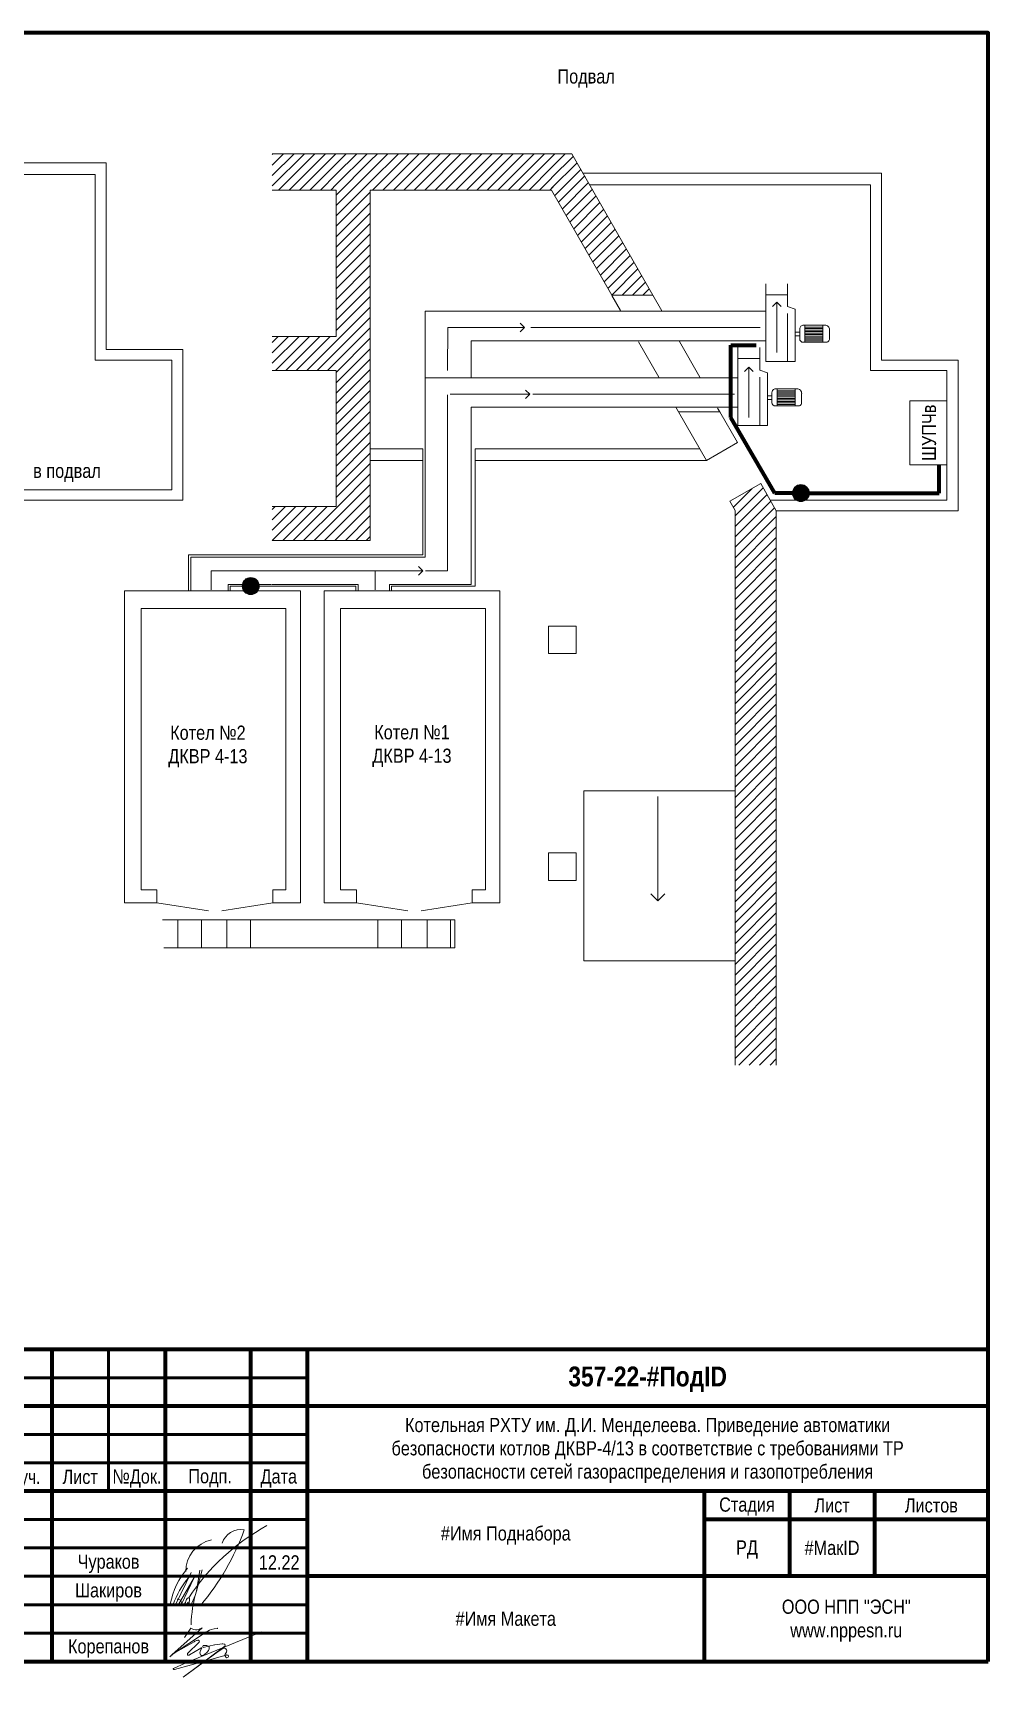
# Model space of a CAD drawing. Header units: millimetres. Extents: x -6000 to 26000, y -6000 to 26000.
# Drawn here: x 246.7 to 415, y -610.1 to -320.3 of the extents above; entities that cross this region are included whole.
import ezdxf

# ---------------------------------------------------------------- set-up
doc = ezdxf.new("R2010")
doc.units = ezdxf.units.MM
doc.header["$MEASUREMENT"] = 0
doc.linetypes.add('Штрихпунктирная (_2)', pattern=[3000, 1500, -750, 0, -750])
for name, color, linetype, lineweight in [('0_Ном._пера__1', 7, 'Continuous', 15), ('0_Ном._пера__10', 134, 'Continuous', 15), ('0_Ном._пера__12', 15, 'Continuous', 15), ('0_Ном._пера__241', 7, 'Continuous', 50), ('0_Ном._пера__246', 7, 'Continuous', 100), ('2D - Общий_Ном._пера__1', 7, 'Continuous', 15), ('2D - Общий_Ном._пера__246', 7, 'Continuous', 100), ('Аннотация - Текст_Ном._пера__1', 7, 'Continuous', 15)]:
    doc.layers.add(name, color=color, linetype=linetype, lineweight=lineweight)
doc.layers.add('0_Ном._пера__17', color=7, linetype='Continuous', lineweight=15, true_color=0xcaca00)
doc.layers.add('0_Ном._пера__9', color=7, linetype='Continuous', lineweight=15, true_color=0x3dad99)
doc.layers.add('2D - Общий', color=7, linetype='Continuous')
doc.styles.add('СГЕНЕРИР_СТИЛЬ_1', font='')
doc.styles.add('СГЕНЕРИР_СТИЛЬ_4', font='')
doc.styles.get('СГЕНЕРИР_СТИЛЬ_1').set_extended_font_data('Arial Narrow')
doc.styles.get('СГЕНЕРИР_СТИЛЬ_4').set_extended_font_data('Arial Narrow', bold=True)
pattern_1 = [(45, (0, 0), (-0.9192388, 0.9192388), [])]

# ---------------------------------------------------------------- blocks, each defined once
blk = doc.blocks.new('Линия_1', base_point=(356.81, -454.86))
at = {"layer": '0_Ном._пера__1', "color": 7, "linetype": 'Continuous', "lineweight": 15}
for p, q in [((356.81, -454.86), (356.81, -473.24)), ((356.81, -473.24), (355.56, -471.99)), ((356.81, -473.24), (358.06, -471.99))]:
    blk.add_line(p, q, dxfattribs=at)
blk = doc.blocks.new('Линия_2', base_point=(372.84, -388.09))
at = {"layer": '0_Ном._пера__10', "color": 134, "linetype": 'Continuous', "lineweight": 15}
for p, q in [((372.84, -379.22), (372.09, -379.97)), ((372.84, -388.09), (372.84, -379.22)), ((372.84, -379.22), (373.59, -379.97))]:
    blk.add_line(p, q, dxfattribs=at)
blk = doc.blocks.new('Линия_3', base_point=(377.77, -376.64))
at = {"layer": '0_Ном._пера__10', "color": 134, "linetype": 'Continuous', "lineweight": 15}
for p, q in [((377.77, -367.77), (377.02, -368.52)), ((377.77, -376.64), (377.77, -367.77)), ((377.77, -367.77), (378.52, -368.52))]:
    blk.add_line(p, q, dxfattribs=at)
blk = doc.blocks.new('Линия_4', base_point=(319.78, -372.22))
at = {"layer": '0_Ном._пера__12', "color": 15, "linetype": 'Штрихпунктирная (_2)', "lineweight": 15}
blk.add_line((319.78, -372.22), (333.31, -372.22), dxfattribs=at)
at = {"layer": '0_Ном._пера__12', "color": 15, "linetype": 'Continuous', "lineweight": 15}
for q in [(332.56, -371.47), (332.56, -372.97)]:
    blk.add_line((333.31, -372.22), q, dxfattribs=at)
blk = doc.blocks.new('Линия_5', base_point=(320.2, -383.98))
at = {"layer": '0_Ном._пера__12', "color": 15, "linetype": 'Штрихпунктирная (_2)', "lineweight": 15}
blk.add_line((320.2, -383.98), (334.24, -383.98), dxfattribs=at)
at = {"layer": '0_Ном._пера__12', "color": 15, "linetype": 'Continuous', "lineweight": 15}
for q in [(333.49, -383.23), (333.49, -384.73)]:
    blk.add_line((334.24, -383.98), q, dxfattribs=at)
blk = doc.blocks.new('Линия_6', base_point=(306.99, -415.1))
at = {"layer": '0_Ном._пера__12', "color": 15, "linetype": 'Continuous', "lineweight": 15}
for q in [(314.62, -414.35), (314.61, -415.85)]:
    blk.add_line((315.37, -415.1), q, dxfattribs=at)
at = {"layer": '0_Ном._пера__12', "color": 15, "linetype": 'Штрихпунктирная (_2)', "lineweight": 15}
blk.add_line((306.99, -415.1), (315.37, -415.1), dxfattribs=at)
blk = doc.blocks.new('Линия_12', base_point=(382, -401.4))
at = {"layer": '2D - Общий', "linetype": 'Continuous', "lineweight": 0, "true_color": 0x000000}
blk.add_hatch(color=18, dxfattribs=at).paths.add_polyline_path([(380.5, -401.4), (380.62, -401.97), (380.94, -402.46), (381.43, -402.78), (382, -402.9), (382.58, -402.78), (383.06, -402.46), (383.39, -401.97), (383.5, -401.4), (383.39, -400.82), (383.06, -400.33), (382.58, -400.01), (382, -399.9), (381.43, -400.01), (380.94, -400.33), (380.62, -400.82)])
at = {"layer": '2D - Общий_Ном._пера__1', "color": 7, "linetype": 'Continuous', "lineweight": 15}
blk.add_circle((382, -401.4), 1.5, dxfattribs=at)
at = {"layer": '2D - Общий_Ном._пера__246', "color": 7, "linetype": 'Continuous', "lineweight": 100}
blk.add_line((383.5, -401.4), (406.35, -401.4), dxfattribs=at)
blk = doc.blocks.new('Линия_19', base_point=(284.34, -417.77))
at = {"layer": '2D - Общий', "linetype": 'Continuous', "lineweight": 0, "true_color": 0x000000}
blk.add_hatch(color=18, dxfattribs=at).paths.add_polyline_path([(283.55, -417.77), (283.67, -418.34), (283.99, -418.83), (284.48, -419.15), (285.05, -419.27), (285.63, -419.15), (286.11, -418.83), (286.44, -418.34), (286.55, -417.77), (286.44, -417.19), (286.11, -416.71), (285.63, -416.38), (285.05, -416.27), (284.48, -416.38), (283.99, -416.71), (283.67, -417.19)])
at = {"layer": '2D - Общий_Ном._пера__1', "color": 7, "linetype": 'Continuous', "lineweight": 15}
blk.add_circle((285.05, -417.77), 1.5, dxfattribs=at)
at = {"layer": '2D - Общий_Ном._пера__246', "color": 7, "linetype": 'Continuous', "lineweight": 100}
blk.add_line((284.34, -417.77), (285.05, -417.77), dxfattribs=at)

msp = doc.modelspace()

# ---------------------------------------------------------------- hatches: boundary and pattern name
at = {"layer": '0_Ном._пера__17', "linetype": 'Continuous', "lineweight": 15, "true_color": 0xcaca00}
h = msp.add_hatch(dxfattribs=at)
h.set_pattern_fill('Кирпич_обыкновенный', color=52, style=0, pattern_type=2)
h.set_pattern_definition(pattern_1)
h.paths.add_polyline_path([(288.85, -341.58), (300.12, -341.58), (300.12, -347.98), (288.85, -347.98)])
h = msp.add_hatch(dxfattribs=at)
h.set_pattern_fill('Кирпич_обыкновенный', color=52, style=0, pattern_type=2)
h.set_pattern_definition(pattern_1)
h.paths.add_polyline_path([(306.12, -403.76), (300.12, -403.76), (300.12, -341.58), (306.12, -341.58)])
h = msp.add_hatch(dxfattribs=at)
h.set_pattern_fill('Кирпич_обыкновенный', color=52, style=0, pattern_type=2)
h.set_pattern_definition(pattern_1)
h.paths.add_polyline_path([(306.12, -347.98), (338.04, -347.98), (338.04, -341.58), (306.12, -341.58)])
h = msp.add_hatch(dxfattribs=at)
h.set_pattern_fill('Кирпич_обыкновенный', color=52, style=0, pattern_type=2)
h.set_pattern_definition(pattern_1)
h.paths.add_polyline_path([(338.07, -347.98), (348.69, -366.52), (355.94, -366.52), (341.67, -341.58), (338.04, -341.58)])
h = msp.add_hatch(dxfattribs=at)
h.set_pattern_fill('Кирпич_обыкновенный', color=52, style=0, pattern_type=2)
h.set_pattern_definition(pattern_1)
h.paths.add_polyline_path([(337.91, -347.27), (338.04, -347.74), (338.43, -347.51), (337.95, -347.04)])
h = msp.add_hatch(dxfattribs=at)
h.set_pattern_fill('Кирпич_обыкновенный', color=52, style=0, pattern_type=2)
h.set_pattern_definition(pattern_1)
h.paths.add_polyline_path([(288.85, -373.8), (300.12, -373.8), (300.12, -379.8), (288.85, -379.8)])
h = msp.add_hatch(dxfattribs=at)
h.set_pattern_fill('Кирпич__фасад_', color=52, style=0, pattern_type=2)
h.set_pattern_definition([])
h.paths.add_polyline_path([(360.44, -387.06), (365.35, -395.63), (370.81, -392.5), (367.7, -387.06)])
h = msp.add_hatch(dxfattribs=at)
h.set_pattern_fill('Кирпич_обыкновенный', color=52, style=0, pattern_type=2)
h.set_pattern_definition(pattern_1)
h.paths.add_polyline_path([(377.67, -502.22), (370.41, -502.22), (370.41, -404.47), (369.47, -402.84), (374.94, -399.72), (377.67, -404.47)])
h = msp.add_hatch(dxfattribs=at)
h.set_pattern_fill('Кирпич_обыкновенный', color=52, style=0, pattern_type=2)
h.set_pattern_definition(pattern_1)
h.paths.add_polyline_path([(288.85, -403.76), (306.12, -403.76), (306.12, -409.76), (288.85, -409.76)])
h = msp.add_hatch(dxfattribs=at)
h.set_pattern_fill('Кирпич__фасад_', color=52, style=0, pattern_type=2)
h.set_pattern_definition([])
h.paths.add_polyline_path([(343.75, -453.41), (370.41, -453.41), (370.41, -476.31), (356.33, -476.31), (355.99, -476.04), (354.06, -476.31), (353.76, -476.31), (343.75, -476.31)])
h = msp.add_hatch(dxfattribs=at)
h.set_pattern_fill('Кирпич__фасад_', color=52, style=0, pattern_type=2)
h.set_pattern_definition([])
h.paths.add_polyline_path([(343.75, -475.68), (370.41, -475.68), (370.41, -483.84), (343.75, -483.84)])

# ---------------------------------------------------------------- linework, layer by layer
at = {"layer": '0_Ном._пера__1', "color": 7, "linetype": 'Continuous', "lineweight": 15}
for p, q in [((341.67, -341.58), (288.85, -341.58)), ((341.67, -341.58), (355.94, -366.52)), ((207.04, -343.19), (259.61, -343.19)), ((259.61, -376.09), (259.61, -343.19)), ((257.65, -345.24), (208.22, -345.24)), ((257.65, -345.24), (257.65, -377.95)), ((343.65, -345.04), (396.22, -345.04)), ((394.26, -347.09), (344.82, -347.09)), ((396.22, -345.04), (394.26, -345.04)), ((394.26, -347.09), (394.26, -379.8)), ((396.22, -377.94), (396.22, -345.04)), ((300.12, -347.98), (288.85, -347.98)), ((300.12, -373.8), (300.12, -347.98)), ((338.07, -347.98), (306.12, -347.98)), ((306.12, -347.98), (306.12, -403.76)), ((338.07, -347.98), (348.69, -366.52)), ((355.94, -366.52), (348.69, -366.52)), ((350.24, -369.24), (348.71, -366.57)), ((357.51, -369.26), (355.94, -366.52)), ((259.61, -376.09), (273.1, -376.09)), ((273.1, -402.65), (273.1, -376.09)), ((288.85, -373.8), (300.12, -373.8)), ((356.95, -380.96), (353.38, -374.71)), ((364.19, -380.94), (360.62, -374.7)), ((271.14, -377.95), (257.65, -377.95)), ((271.14, -377.95), (271.14, -400.79)), ((394.26, -379.8), (394.26, -377.94)), ((396.22, -377.94), (409.71, -377.94)), ((409.71, -377.94), (409.71, -379.8)), ((300.12, -379.8), (288.85, -379.8)), ((300.12, -403.76), (300.12, -379.8)), ((306.12, -381.25), (306.12, -379.8)), ((394.26, -379.8), (396.22, -379.8)), ((407.75, -379.8), (394.26, -379.8)), ((407.75, -379.8), (407.75, -402.63)), ((409.71, -404.5), (409.71, -379.8)), ((401.2, -385.12), (407.75, -385.12)), ((401.2, -396.43), (401.2, -385.12)), ((407.75, -385.12), (407.75, -396.43)), ((360.44, -387.06), (359.99, -386.27)), ((360.44, -387.06), (365.35, -395.63)), ((367.7, -387.06), (360.44, -387.06)), ((367.7, -387.06), (367.32, -386.41)), ((367.7, -387.06), (370.81, -392.5)), ((306.12, -393.58), (315.37, -393.58)), ((315.37, -393.58), (315.37, -395.63)), ((324.61, -395.63), (324.61, -393.58)), ((324.61, -393.58), (364.17, -393.58)), ((365.35, -395.63), (370.81, -392.5)), ((315.37, -395.63), (306.12, -395.63)), ((315.37, -395.63), (315.38, -412.29)), ((365.35, -395.63), (324.61, -395.63)), ((324.61, -417.77), (324.61, -395.63)), ((407.75, -396.43), (401.2, -396.43)), ((374.94, -399.72), (369.47, -402.84)), ((374.94, -399.72), (377.67, -404.5)), ((240, -400.79), (271.14, -400.79)), ((273.1, -402.65), (241.06, -402.65)), ((376.61, -402.63), (407.75, -402.63)), ((288.85, -403.76), (300.12, -403.76)), ((306.12, -403.76), (306.12, -409.76)), ((369.47, -402.84), (370.41, -404.47)), ((370.41, -502.22), (370.41, -404.47)), ((377.67, -502.22), (377.67, -404.5)), ((409.71, -404.5), (377.67, -404.5)), ((306.12, -409.76), (306.12, -407.71)), ((370.41, -407.71), (370.41, -409.76)), ((306.12, -409.76), (288.85, -409.76)), ((274.1, -412.29), (315.38, -412.29)), ((274.1, -412.29), (274.1, -418.62)), ((262.81, -418.62), (293.81, -418.62)), ((262.81, -473.62), (262.81, -418.62)), ((289.45, -417.77), (281.42, -417.77)), ((281.42, -418.62), (281.42, -417.77)), ((303.58, -417.77), (288.85, -417.77)), ((293.81, -418.62), (293.81, -473.62)), ((297.97, -418.62), (328.97, -418.62)), ((297.97, -473.62), (297.97, -418.62)), ((303.58, -417.77), (303.58, -418.62)), ((324.61, -417.77), (309.85, -417.77)), ((309.85, -418.62), (309.85, -417.77)), ((328.97, -418.62), (328.97, -473.62)), ((265.74, -421.73), (291.26, -421.73)), ((265.74, -471.32), (265.74, -421.73)), ((291.26, -421.73), (291.26, -471.32)), ((300.9, -421.73), (326.42, -421.73)), ((300.9, -471.32), (300.9, -421.73)), ((326.42, -421.73), (326.42, -471.32)), ((337.55, -424.84), (342.39, -424.84)), ((337.55, -429.67), (337.55, -424.84)), ((342.39, -424.84), (342.39, -429.67)), ((342.39, -429.67), (337.55, -429.67)), ((343.75, -453.87), (343.75, -476.31)), ((343.75, -453.87), (370.41, -453.87)), ((337.54, -464.8), (342.38, -464.8)), ((337.54, -469.64), (337.54, -464.8)), ((342.38, -464.8), (342.38, -469.64)), ((268.51, -471.32), (265.74, -471.32)), ((268.53, -471.32), (268.53, -473.62)), ((291.26, -471.32), (288.93, -471.32)), ((288.93, -473.62), (288.93, -471.32)), ((303.67, -471.32), (300.9, -471.32)), ((303.69, -471.32), (303.69, -473.62)), ((326.42, -471.32), (324.09, -471.32)), ((324.09, -473.62), (324.09, -471.32)), ((342.38, -469.64), (337.54, -469.64)), ((268.53, -473.62), (262.81, -473.62)), ((268.53, -473.62), (277.61, -475.01)), ((279.96, -474.99), (288.93, -473.62)), ((293.81, -473.62), (288.93, -473.62)), ((303.69, -473.62), (297.97, -473.62)), ((303.69, -473.62), (312.77, -475.01)), ((315.12, -474.99), (324.09, -473.62)), ((328.97, -473.62), (324.09, -473.62)), ((269.52, -476.58), (321.04, -476.58)), ((321.04, -476.58), (321.04, -481.56)), ((343.75, -476.31), (343.75, -483.84)), ((269.75, -481.56), (321.04, -481.56)), ((343.75, -483.84), (370.41, -483.84)), ((370.41, -491.85), (370.41, -495.85))]:
    msp.add_line(p, q, dxfattribs=at)
at = {"layer": '0_Ном._пера__10', "color": 134, "linetype": 'Continuous', "lineweight": 15}
for p, q in [((375.8, -364.49), (375.8, -378.23)), ((379.65, -364.49), (379.65, -365.8)), ((379.65, -366.43), (375.8, -366.43)), ((379.65, -368.5), (379.65, -365.8)), ((381.01, -368.95), (379.65, -368.5)), ((379.65, -378.23), (379.65, -369.73)), ((381.01, -378.23), (381.01, -368.95)), ((381.8, -373.04), (381.01, -373.04)), ((381.01, -373.04), (381.01, -373.68)), ((381.01, -373.68), (381.8, -373.68)), ((381.8, -372.49), (381.8, -374.29)), ((382.47, -371.8), (386.22, -371.8)), ((382.71, -374.81), (382.71, -371.8)), ((385.9, -372.13), (382.71, -372.13)), ((385.9, -372.4), (382.71, -372.4)), ((385.9, -372.67), (382.71, -372.67)), ((385.9, -372.94), (382.71, -372.94)), ((385.9, -373.21), (382.71, -373.21)), ((385.9, -373.47), (382.71, -373.47)), ((385.9, -373.74), (382.71, -373.74)), ((385.9, -374.81), (385.9, -371.8)), ((387.04, -374.18), (387.04, -372.62)), ((370.9, -375.72), (370.9, -389.46)), ((374.75, -375.72), (374.75, -377.02)), ((386.41, -374.81), (382.41, -374.81)), ((385.9, -374.01), (382.71, -374.01)), ((385.9, -374.28), (382.71, -374.28)), ((385.9, -374.55), (382.71, -374.55)), ((374.75, -377.66), (370.9, -377.66)), ((374.75, -379.72), (374.75, -377.02)), ((381.01, -378.23), (375.8, -378.23)), ((376.11, -380.17), (374.75, -379.72)), ((374.75, -389.46), (374.75, -380.95)), ((376.11, -389.46), (376.11, -380.17)), ((376.9, -384.27), (376.11, -384.27)), ((376.11, -384.27), (376.11, -384.91)), ((376.11, -384.91), (376.9, -384.91)), ((376.9, -383.71), (376.9, -385.52)), ((377.57, -383.02), (381.32, -383.02)), ((377.81, -386.03), (377.81, -383.02)), ((381, -383.36), (377.81, -383.36)), ((381, -383.63), (377.81, -383.63)), ((381, -383.89), (377.81, -383.89)), ((381, -384.16), (377.81, -384.16)), ((381, -384.43), (377.81, -384.43)), ((381, -384.7), (377.81, -384.7)), ((381, -384.96), (377.81, -384.96)), ((381, -385.23), (377.81, -385.23)), ((381, -386.03), (381, -383.02)), ((382.14, -385.4), (382.14, -383.84)), ((381.51, -386.03), (377.51, -386.03)), ((381, -385.5), (377.81, -385.5)), ((381, -385.77), (377.81, -385.77)), ((376.11, -389.46), (370.9, -389.46)), ((272.21, -481.56), (272.21, -476.58)), ((272.21, -481.56), (272.21, -476.58)), ((272.21, -476.58), (276.38, -476.58)), ((276.38, -476.58), (276.38, -481.56)), ((276.38, -476.58), (276.38, -481.56)), ((280.84, -481.56), (280.84, -476.58)), ((280.84, -476.58), (285.01, -476.58)), ((280.84, -481.56), (280.84, -476.58)), ((285.01, -476.58), (285.01, -481.56)), ((285.01, -476.58), (285.01, -481.56)), ((307.48, -481.56), (307.48, -476.58)), ((307.48, -481.56), (307.48, -476.58)), ((307.48, -476.58), (311.65, -476.58)), ((311.65, -476.58), (311.65, -481.56)), ((311.65, -476.58), (311.65, -481.56)), ((316.12, -481.56), (316.12, -476.58)), ((316.12, -476.58), (320.28, -476.58)), ((316.12, -481.56), (316.12, -476.58)), ((320.28, -476.58), (320.28, -481.56)), ((320.28, -476.58), (320.28, -481.56)), ((276.38, -481.56), (272.21, -481.56)), ((285.01, -481.56), (280.84, -481.56)), ((311.65, -481.56), (307.48, -481.56)), ((320.28, -481.56), (316.12, -481.56))]:
    msp.add_line(p, q, dxfattribs=at)
for centre, radius, start, end in [((382.47, -372.46), 0.662, 89.9914, 180.0086), ((386.26, -372.58), 0.787, 357.4096, 92.5904), ((382.38, -374.24), 0.574, 176.364, 273.2526), ((386.47, -374.24), 0.574, 263.8053, 6.1947), ((377.57, -383.68), 0.662, 89.9914, 180.0086), ((381.36, -383.81), 0.787, 357.4096, 92.5904), ((377.48, -385.46), 0.574, 176.364, 273.2526), ((381.57, -385.46), 0.574, 263.8053, 6.1947)]:
    msp.add_arc(centre, radius, start, end, dxfattribs=at)
at = {"layer": '0_Ном._пера__12', "color": 15, "linetype": 'Continuous', "lineweight": 15}
for p, q in [((357.57, -369.36), (315.82, -369.36)), ((315.82, -369.36), (315.82, -412.7)), ((375.8, -369.36), (357.57, -369.36)), ((375.8, -374.57), (323.9, -374.57)), ((323.9, -381.06), (323.9, -374.57)), ((370.9, -381.06), (315.82, -381.06)), ((323.9, -386.27), (323.9, -417.51)), ((370.9, -386.27), (323.9, -386.27)), ((274.52, -418.62), (274.52, -412.7)), ((274.52, -412.7), (315.82, -412.7)), ((288.74, -417.51), (281.09, -417.51)), ((281.09, -417.51), (281.09, -418.62)), ((304, -417.51), (288.85, -417.51)), ((304, -418.62), (304, -417.51)), ((323.9, -417.51), (309.51, -417.51)), ((309.51, -417.51), (309.51, -418.62))]:
    msp.add_line(p, q, dxfattribs=at)
at = {"layer": '0_Ном._пера__12', "color": 15, "linetype": 'Штрихпунктирная (_2)', "lineweight": 15}
for p, q in [((319.74, -379.8), (319.78, -372.22)), ((334.4, -372.22), (374.86, -372.22)), ((319.74, -415.1), (319.74, -384.06)), ((334.77, -383.98), (370.33, -383.98)), ((306.99, -415.1), (278.06, -415.1)), ((278.06, -418.45), (278.06, -415.1)), ((306.99, -418.45), (306.99, -415.1)), ((315.84, -415.1), (319.74, -415.1))]:
    msp.add_line(p, q, dxfattribs=at)
at = {"layer": '0_Ном._пера__241', "color": 7, "linetype": 'Continuous', "lineweight": 50}
for p, q in [((260, -552.29), (260, -577.29)), ((230, -557.29), (295, -557.29)), ((230, -567.29), (295, -567.29)), ((295, -572.29), (230, -572.29)), ((295, -582.29), (230, -582.29)), ((295, -587.29), (230, -587.29)), ((295, -592.29), (230, -592.29)), ((295, -597.29), (230, -597.29)), ((295, -602.29), (230, -602.29))]:
    msp.add_line(p, q, dxfattribs=at)
at = {"layer": '0_Ном._пера__246', "color": 7, "linetype": 'Continuous', "lineweight": 100}
for p, q in [((415, -552.29), (230, -552.29)), ((250, -552.29), (250, -607.29)), ((270, -552.29), (270, -607.29)), ((285, -552.29), (285, -607.29)), ((295, -552.29), (295, -607.29)), ((415, -562.29), (230, -562.29)), ((415, -577.29), (230, -577.29)), ((365, -607.29), (365, -577.29)), ((380, -577.29), (380, -592.29)), ((395, -577.29), (395, -592.29)), ((415, -582.29), (365, -582.29)), ((415, -592.29), (295, -592.29))]:
    msp.add_line(p, q, dxfattribs=at)
at = {"layer": '0_Ном._пера__246', "color": 7, "linetype": 'Continuous', "lineweight": 100, "flags": 128}
msp.add_lwpolyline([(415, -607.29), (415, -320.29), (20, -320.29), (20, -607.29)], close=True, dxfattribs=at)
at = {"layer": '0_Ном._пера__9', "color": 135, "linetype": 'Continuous', "lineweight": 15, "true_color": 0x3dad99}
for p, q in [((274.54, -591.63), (271.86, -597.18)), ((272.35, -597.28), (275.1, -592.49)), ((275.1, -592.49), (272.84, -597.18)), ((275.49, -594.93), (276.47, -591.16)), ((275.49, -594.93), (276.07, -591.19)), ((274.27, -596.35), (274.13, -597.39)), ((274.53, -597.44), (275.27, -595.7)), ((273.33, -597.28), (273.51, -596.96))]:
    msp.add_line(p, q, dxfattribs=at)
at = {"layer": '0_Ном._пера__9', "color": 135, "linetype": 'Continuous', "lineweight": 15, "true_color": 0x3dad99, "flags": 128}
for points in [[(273.37, -603.05), (274.48, -601.41, -0.414214), (274.51, -601.41), (274.64, -601.5, 0.267949), (275.98, -601.6), (276.48, -601.36, -0.775573), (276.51, -601.39), (271.17, -606.14), (270.81, -606.48), (270.95, -606.34, 0.030067), (271.39, -605.97), (276.91, -602.28, -0.091908), (278.11, -601.69), (279.12, -601.43, -0.933541), (279.19, -601.55)], [(271.87, -605.66), (275.11, -603.82, -0.08719), (275.64, -603.58), (275.75, -603.56, -0.702393), (275.98, -603.9), (273.94, -605.92, 0.136086), (273.9, -606.03, 0.443716), (274.02, -606.17), (274.18, -606.17, 0.161222), (274.25, -606.14), (276.29, -604.94, -0.026522), (276.38, -604.88, -0.768791), (276.46, -604.95), (276.23, -605.39, 0.105043), (276.11, -605.8, 0.43472), (276.54, -606.27, 0.16132), (276.66, -606.22), (277.28, -605.77, 0.102211), (277.56, -605.45), (277.58, -605.41, -0.023478), (277.62, -605.35, 0.197304), (277.75, -604.8, 0.161257), (277.69, -604.68, 0.094433), (277.46, -604.53), (277.44, -604.52, 0.083774), (277.2, -604.47, 0.05387), (276.8, -604.49, 0.985858), (276.69, -604.81), (278.65, -604.37, -0.027151), (278.73, -604.35), (280.02, -604.21, -0.046388), (280.15, -604.21), (280.38, -604.23, -0.65616), (280.5, -604.58), (273.14, -610.05), (279.32, -605.56), (280.16, -605), (280.27, -604.98, -0.038414), (280.38, -604.98), (280.48, -604.98), (280.5, -604.98, -0.402341), (280.8, -605.59, 0.020676), (280.78, -605.64), (280.55, -606.02, 0.467701), (280.83, -606.63, 0.131652), (281.07, -606.54, 0.726247), (280.97, -606.17), (280.88, -606.16, 0.115506), (280.74, -606.17), (274.6, -607.88), (271.6, -608.71), (271.48, -608.7, -0.747293), (271.44, -608.55), (273.5, -607.57), (286.93, -602.1)]]:
    msp.add_lwpolyline(points, format="xyb", dxfattribs=at)
at = {"layer": '0_Ном._пера__9', "color": 135, "linetype": 'Continuous', "lineweight": 15, "true_color": 0x3dad99}
for centre, radius, start, end in [((306.41, -617.12), 38.51, 118.6981, 146.8966), ((243.78, -569.78), 42.61, 319.6537, 340.3805), ((283.34, -587.57), 3.52, 80.6082, 161.7985), ((279.27, -591.43), 5.66, 101.6434, 180.3746), ((283.79, -599.52), 13.12, 138.6736, 169.7126), ((286.05, -602.53), 15.59, 139.9163, 160.3208), ((272.19, -596.98), 0.668, 353.3227, 96.6773), ((273.35, -596.68), 0.661, 268.7016, 341.1724), ((296.11, -601.17), 21.55, 163.167, 179.0964)]:
    msp.add_arc(centre, radius, start, end, dxfattribs=at)
msp.add_ellipse((273.9, -596.75), major_axis=(0.248, 0.662), ratio=0.421875, dxfattribs=at)
at = {"layer": '2D - Общий_Ном._пера__246', "color": 7, "linetype": 'Continuous', "lineweight": 100}
for p, q in [((369.65, -388.05), (369.65, -375.34)), ((369.65, -375.34), (374.12, -375.34)), ((377.43, -401.4), (369.65, -388.05)), ((406.35, -401.4), (406.35, -396.43)), ((382, -401.4), (377.43, -401.4))]:
    msp.add_line(p, q, dxfattribs=at)

# ---------------------------------------------------------------- block references
at = {"color": 134, "linetype": 'Continuous', "lineweight": 15}
for name, p in [('Линия_3', (377.77, -376.64)), ('Линия_2', (372.84, -388.09))]:
    msp.add_blockref(name, p, dxfattribs=at)
at = {"color": 15, "linetype": 'Штрихпунктирная (_2)', "lineweight": 15}
for name, p in [('Линия_4', (319.78, -372.22)), ('Линия_5', (320.2, -383.98)), ('Линия_6', (306.99, -415.1))]:
    msp.add_blockref(name, p, dxfattribs=at)
at = {"color": 7, "linetype": 'Continuous', "lineweight": 15}
msp.add_blockref('Линия_1', (356.81, -454.86), dxfattribs=at)
at = {"layer": '2D - Общий', "color": 7, "linetype": 'Continuous', "lineweight": 100}
for name, p in [('Линия_12', (382, -401.4)), ('Линия_19', (284.34, -417.77))]:
    msp.add_blockref(name, p, dxfattribs=at)

# ---------------------------------------------------------------- texts
at = {"layer": '0_Ном._пера__1', "color": 7, "linetype": 'Continuous', "lineweight": 15, "char_height": 2.5, "attachment_point": 5, "style": 'СГЕНЕРИР_СТИЛЬ_1'}
for s, insert, line_spacing_factor in [('\\A1;{\\pqc;\\fArial Narrow|b0|i0|c204|p34;Котел №\\fArial Narrow|b0|i0|c204|p34;2\\fArial Narrow|b0|i0|c204|p34; \\P\\pqc;\\fArial Narrow|b0|i0|c204|p34;ДКВР 4-13}', (277.51, -446.05), 0.99395), ('\\A1;{\\pqc;\\fArial Narrow|b0|i0|c204|p34;Котел \\fArial Narrow|b0|i0|c204|p34;№1\\fArial Narrow|b0|i0|c204|p34; \\P\\pqc;\\fArial Narrow|b0|i0|c204|p34;ДКВР 4-13}', (313.47, -445.97), 0.99395), ('\\A1;{\\pqc;\\fArial Narrow|b0|i0|c204|p34;ООО НПП "ЭСН"\\P\\pqc;\\fArial Narrow|b0|i0|c204|p34;www.nppesn.ru}', (390, -600.1), 0.996855)]:
    msp.add_mtext(s, dxfattribs=dict(at, insert=insert, line_spacing_factor=line_spacing_factor))
at = {"layer": '0_Ном._пера__1', "color": 7, "linetype": 'Continuous', "lineweight": 15, "attachment_point": 5}
for s, insert, char_height, style in [('\\A1;{\\pqc;\\fArial Narrow|b1|i0|c204|p34;357-22\\fArial Narrow|b1|i0|c204|p34;-\\fArial Narrow|b1|i0|c204|p34;#ПодID}', (355, -557.58), 3.5, 'СГЕНЕРИР_СТИЛЬ_4'), ('\\A1;{\\W0.950000x;\\pqc;\\fArial Narrow|b0|i0|c204|p34;К.уч.}', (245.04, -575.12), 2.5, 'СГЕНЕРИР_СТИЛЬ_1'), ('\\A1;{\\pqc;\\fArial Narrow|b0|i0|c204|p34;Лист}', (255, -574.78), 2.5, 'СГЕНЕРИР_СТИЛЬ_1'), ('\\A1;{\\pqc;\\fArial Narrow|b0|i0|c204|p34;№Док.}', (265, -575.05), 2.5, 'СГЕНЕРИР_СТИЛЬ_1'), ('\\A1;{\\pqc;\\fArial Narrow|b0|i0|c204|p34; Подп.}', (277.5, -575.01), 2.5, 'СГЕНЕРИР_СТИЛЬ_1'), ('\\A1;{\\pqc;\\fArial Narrow|b0|i0|c204|p34;Дата}', (290, -575.05), 2.5, 'СГЕНЕРИР_СТИЛЬ_1'), ('\\A1;{\\pqc;\\fArial Narrow|b0|i0|c204|p34;Стадия}', (372.5, -580.01), 2.5, 'СГЕНЕРИР_СТИЛЬ_1'), ('\\A1;{\\pqc;\\fArial Narrow|b0|i0|c204|p34;Лист}', (387.5, -579.8), 2.5, 'СГЕНЕРИР_СТИЛЬ_1'), ('\\A1;{\\pqc;\\fArial Narrow|b0|i0|c204|p34;Листов}', (405, -579.8), 2.5, 'СГЕНЕРИР_СТИЛЬ_1'), ('\\A1;{\\pqc;\\fArial Narrow|b0|i0|c204|p34;#Имя Поднабора}', (330, -585.1), 2.5, 'СГЕНЕРИР_СТИЛЬ_1'), ('\\A1;{\\pqc;\\fArial Narrow|b0|i0|c204|p34;РД}', (372.5, -587.57), 2.5, 'СГЕНЕРИР_СТИЛЬ_1'), ('\\A1;{\\pqc;\\fArial Narrow|b0|i0|c204|p34;#МакID}', (387.5, -587.28), 2.5, 'СГЕНЕРИР_СТИЛЬ_1'), ('\\A1;{\\pqc;\\fArial Narrow|b0|i0|c204|p34;#Имя Макета}', (330, -599.78), 2.5, 'СГЕНЕРИР_СТИЛЬ_1')]:
    msp.add_mtext(s, dxfattribs=dict(at, insert=insert, char_height=char_height, style=style))
at = {"layer": '0_Ном._пера__1', "color": 7, "linetype": 'Continuous', "lineweight": 15, "insert": (355, -570.1), "char_height": 2.5, "width": 102.1134, "attachment_point": 5, "line_spacing_factor": 0.984993, "style": 'СГЕНЕРИР_СТИЛЬ_1'}
msp.add_mtext('\\A1;{\\pqc;\\fArial Narrow|b0|i0|c204|p34;Котельная РХТУ им. Д.И. Менделеева. Приведение автоматики безопасности котлов ДКВР-4/13 в соответствие с требованиями ТР безопасности сетей газораспределения и газопотребления}', dxfattribs=at)
at = {"layer": 'Аннотация - Текст_Ном._пера__1', "color": 7, "linetype": 'Continuous', "lineweight": 15, "char_height": 2.5, "attachment_point": 2, "style": 'СГЕНЕРИР_СТИЛЬ_1'}
for s, insert in [('\\A1;{\\pqc;\\fArial Narrow|b0|i0|c204|p34;Подвал}', (344.16, -326.71)), ('\\A1;{\\pqc;\\fArial Narrow|b0|i0|c204|p34;в подвал}', (252.68, -396.22)), ('\\A1;{\\pqc;\\fArial Narrow|b0|i0|c204|p34;Чураков}', (260, -588.45)), ('\\A1;{\\pqc;\\fArial Narrow|b0|i0|c204|p34;12.22}', (290.08, -588.59)), ('\\A1;{\\pqc;\\fArial Narrow|b0|i0|c204|p34;Шакиров}', (260, -593.5)), ('\\A1;{\\pqc;\\fArial Narrow|b0|i0|c204|p34;Корепанов}', (260, -603.37))]:
    msp.add_mtext(s, dxfattribs=dict(at, insert=insert))
at = {"layer": 'Аннотация - Текст_Ном._пера__1', "color": 7, "linetype": 'Continuous', "lineweight": 15, "insert": (403.32, -390.77), "char_height": 2.5, "attachment_point": 2, "rotation": 90, "style": 'СГЕНЕРИР_СТИЛЬ_1'}
msp.add_mtext('\\A1;{\\pqc;\\fArial Narrow|b0|i0|c204|p34;ШУПЧв}', dxfattribs=at)

doc.saveas('drawing.dxf')
